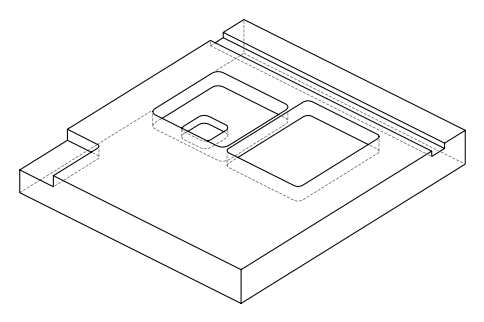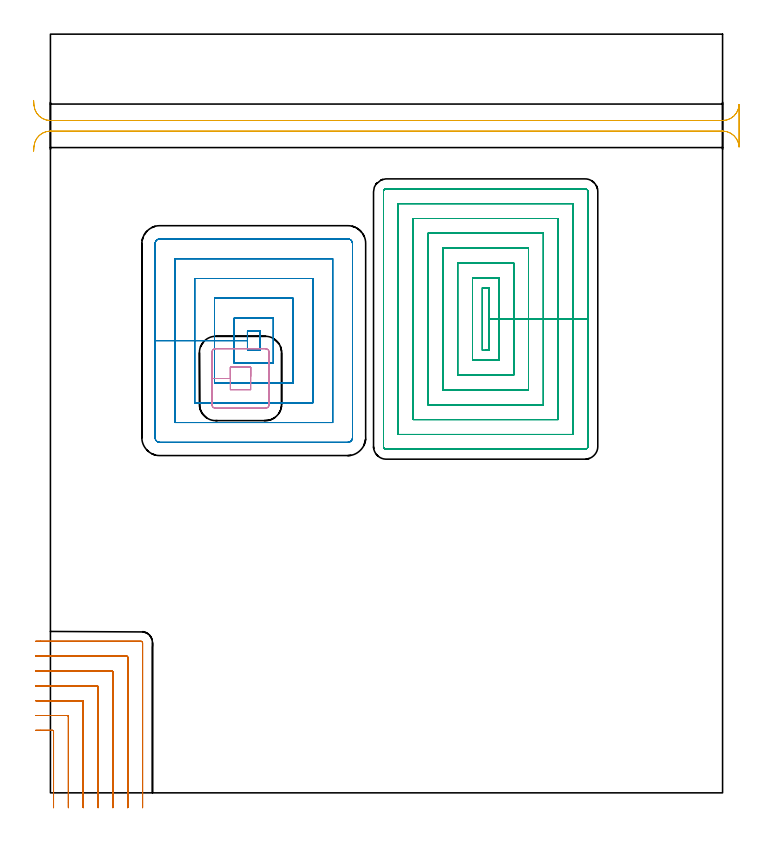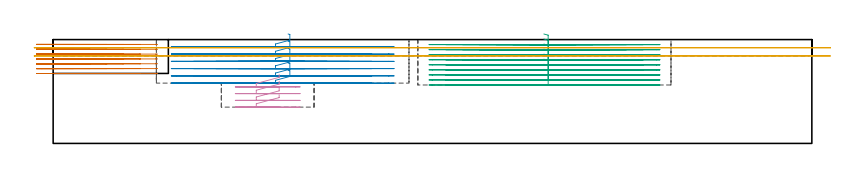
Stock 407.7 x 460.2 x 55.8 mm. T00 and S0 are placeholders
(PLAN: 5 operations, 4 tool changes, 84.5 min)
(1 MILL_CORNER_NOTCH_RECTANGULAR | CORNER_NOTCH_RECTANGULAR | NXT0201_011 | Follow Part, ap 3, ae 75% | 12.12 min | 110122 mm3)
(2 MILL_RECTANGULAR_POCKET | POCKET_RECTANGULAR_STRAIGHT | UGT0201_008 | Follow Part, ap 4, ae 75% | 19.41 min | 440376 mm3)
(3 MILL_RECTANGULAR_POCKET_1 | POCKET_RECTANGULAR_STRAIGHT_1 | NXT0201_011 | Follow Part, ap 3, ae 75% | 47.26 min | 562979 mm3)
(4 MILL_RECTANGULAR_POCKET_2 | POCKET_RECTANGULAR_STRAIGHT_2 | UGT0201_133 | Follow Part, ap 3.75, ae 75% | 2.04 min | 31775 mm3)
(5 MILL_RECTANGULAR_SLOT | SLOT_RECTANGULAR | UGT0201_136 | Follow Part, ap 5, ae 75% | 3.66 min | 94735 mm3)
(TOOL NXT0201_011 | ENDMILL 12mm [2P460-1200-NA 1630] | D12 FL38 Z6)
(TOOL UGT0201_008 | End Mill 16 mm | D16 FL32 Z4)
(TOOL UGT0201_133 | Carbide End Mill 15.0 | D15 FL30 Z4)
(TOOL UGT0201_136 | Carbide End Mill 20.0 | D20 FL30 Z4)
(OP 1 MILL_CORNER_NOTCH_RECTANGULAR)
G17 G21 G94 G90
T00 M6
G54
G17 G0 G90 X1.9 Y-9. S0 M3
G43 Z65.8 H1
Z53.2
G94 G1 Y-6. F250.
Y37.305 F500.
G3 X1.305 Y37.9 R0.6
G1 X-6.
X-9. F250.
G0 Z65.8
X10.9 Y-9.
Z53.2
G1 Y-6.
Y46.305 F500.
G3 X10.305 Y46.9 R0.6
G1 X-6.
X-9. F250.
G0 Z65.8
X19.9 Y-9.
Z53.2
G1 Y-6.
Y55.305 F500.
G3 X19.305 Y55.9 R0.6
G1 X-6.
X-9. F250.
G0 Z65.8
X28.9 Y-9.
Z53.2
G1 Y-6.
Y64.304 F500.
G3 X28.304 Y64.9 R0.6
G1 X-6.
X-9. F250.
G0 Z65.8
X37.9 Y-9.
Z53.2
G1 Y-6.
Y73.304 F500.
G3 X37.304 Y73.9 R0.6
G1 X-6.
X-9. F250.
G0 Z65.8
X46.9 Y-9.
Z53.2
G1 Y-6.
Y82.304 F500.
G3 X46.304 Y82.9 R0.6
G1 X-6.
X-9. F250.
G0 Z65.8
X55.9 Y-9.
Z53.2
G1 Y-6.
Y91. F500.
G3 X55. Y91.9 R0.9
G1 X-6.
X-9. F250.
G0 Z65.8
X1.9 Y-9.
Z50.6
G1 Y-6.
Y37.305 F500.
G3 X1.305 Y37.9 R0.6
G1 X-6.
X-9. F250.
G0 Z65.8
X10.9 Y-9.
Z50.6
G1 Y-6.
Y46.305 F500.
G3 X10.305 Y46.9 R0.6
G1 X-6.
X-9. F250.
G0 Z65.8
X19.9 Y-9.
Z50.6
G1 Y-6.
Y55.305 F500.
G3 X19.305 Y55.9 R0.6
G1 X-6.
X-9. F250.
G0 Z65.8
X28.9 Y-9.
Z50.6
G1 Y-6.
Y64.304 F500.
G3 X28.304 Y64.9 R0.6
G1 X-6.
X-9. F250.
G0 Z65.8
X37.9 Y-9.
Z50.6
G1 Y-6.
Y73.304 F500.
G3 X37.304 Y73.9 R0.6
G1 X-6.
X-9. F250.
G0 Z65.8
X46.9 Y-9.
Z50.6
G1 Y-6.
Y82.304 F500.
G3 X46.304 Y82.9 R0.6
G1 X-6.
X-9. F250.
G0 Z65.8
X55.9 Y-9.
Z50.6
G1 Y-6.
Y91. F500.
G3 X55. Y91.9 R0.9
G1 X-6.
X-9. F250.
G0 Z65.8
X1.9 Y-9.
Z48.
G1 Y-6.
Y37.305 F500.
G3 X1.305 Y37.9 R0.6
G1 X-6.
X-9. F250.
G0 Z65.8
X10.9 Y-9.
Z48.
G1 Y-6.
Y46.305 F500.
G3 X10.305 Y46.9 R0.6
G1 X-6.
X-9. F250.
G0 Z65.8
X19.9 Y-9.
Z48.
G1 Y-6.
Y55.305 F500.
G3 X19.305 Y55.9 R0.6
G1 X-6.
X-9. F250.
G0 Z65.8
X28.9 Y-9.
Z48.
G1 Y-6.
Y64.304 F500.
G3 X28.304 Y64.9 R0.6
G1 X-6.
X-9. F250.
G0 Z65.8
X37.9 Y-9.
Z48.
G1 Y-6.
Y73.304 F500.
G3 X37.304 Y73.9 R0.6
G1 X-6.
X-9. F250.
G0 Z65.8
X46.9 Y-9.
Z48.
G1 Y-6.
Y82.304 F500.
G3 X46.304 Y82.9 R0.6
G1 X-6.
X-9. F250.
G0 Z65.8
X55.9 Y-9.
Z48.
G1 Y-6.
Y91. F500.
G3 X55. Y91.9 R0.9
G1 X-6.
X-9. F250.
G0 Z65.8
X1.9 Y-9.
Z45.4
G1 Y-6.
Y37.305 F500.
G3 X1.305 Y37.9 R0.6
G1 X-6.
X-9. F250.
G0 Z65.8
X10.9 Y-9.
Z45.4
G1 Y-6.
Y46.305 F500.
G3 X10.305 Y46.9 R0.6
G1 X-6.
X-9. F250.
G0 Z65.8
X19.9 Y-9.
Z45.4
G1 Y-6.
Y55.305 F500.
G3 X19.305 Y55.9 R0.6
G1 X-6.
X-9. F250.
G0 Z65.8
X28.9 Y-9.
Z45.4
G1 Y-6.
Y64.304 F500.
G3 X28.304 Y64.9 R0.6
G1 X-6.
X-9. F250.
G0 Z65.8
X37.9 Y-9.
Z45.4
G1 Y-6.
Y73.304 F500.
G3 X37.304 Y73.9 R0.6
G1 X-6.
X-9. F250.
G0 Z65.8
X46.9 Y-9.
Z45.4
G1 Y-6.
Y82.304 F500.
G3 X46.304 Y82.9 R0.6
G1 X-6.
X-9. F250.
G0 Z65.8
X55.9 Y-9.
Z45.4
G1 Y-6.
Y91. F500.
G3 X55. Y91.9 R0.9
G1 X-6.
X-9. F250.
G0 Z65.8
X1.9 Y-9.
Z42.8
G1 Y-6.
Y37.305 F500.
G3 X1.305 Y37.9 R0.6
G1 X-6.
X-9. F250.
G0 Z65.8
X10.9 Y-9.
Z42.8
G1 Y-6.
Y46.305 F500.
G3 X10.305 Y46.9 R0.6
G1 X-6.
X-9. F250.
G0 Z65.8
X19.9 Y-9.
Z42.8
G1 Y-6.
Y55.305 F500.
G3 X19.305 Y55.9 R0.6
G1 X-6.
X-9. F250.
G0 Z65.8
X28.9 Y-9.
Z42.8
G1 Y-6.
Y64.304 F500.
G3 X28.304 Y64.9 R0.6
G1 X-6.
X-9. F250.
G0 Z65.8
X37.9 Y-9.
Z42.8
G1 Y-6.
Y73.304 F500.
G3 X37.304 Y73.9 R0.6
G1 X-6.
X-9. F250.
G0 Z65.8
X46.9 Y-9.
Z42.8
G1 Y-6.
Y82.304 F500.
G3 X46.304 Y82.9 R0.6
G1 X-6.
X-9. F250.
G0 Z65.8
X55.9 Y-9.
Z42.8
G1 Y-6.
Y91. F500.
G3 X55. Y91.9 R0.9
G1 X-6.
X-9. F250.
G0 Z65.8
X1.9 Y-9.
Z40.2
G1 Y-6.
Y37.305 F500.
G3 X1.305 Y37.9 R0.6
G1 X-6.
X-9. F250.
G0 Z65.8
X10.9 Y-9.
Z40.2
G1 Y-6.
Y46.305 F500.
G3 X10.305 Y46.9 R0.6
G1 X-6.
X-9. F250.
G0 Z65.8
X19.9 Y-9.
Z40.2
G1 Y-6.
Y55.305 F500.
G3 X19.305 Y55.9 R0.6
G1 X-6.
X-9. F250.
G0 Z65.8
X28.9 Y-9.
Z40.2
G1 Y-6.
Y64.304 F500.
G3 X28.304 Y64.9 R0.6
G1 X-6.
X-9. F250.
G0 Z65.8
X37.9 Y-9.
Z40.2
G1 Y-6.
Y73.304 F500.
G3 X37.304 Y73.9 R0.6
G1 X-6.
X-9. F250.
G0 Z65.8
X46.9 Y-9.
Z40.2
G1 Y-6.
Y82.304 F500.
G3 X46.304 Y82.9 R0.6
G1 X-6.
X-9. F250.
G0 Z65.8
X55.9 Y-9.
Z40.2
G1 Y-6.
Y91. F500.
G3 X55. Y91.9 R0.9
G1 X-6.
X-9. F250.
G0 Z65.8
X1.9 Y-9.
Z37.6
G1 Y-6.
Y37.305 F500.
G3 X1.305 Y37.9 R0.6
G1 X-6.
X-9. F250.
G0 Z65.8
X10.9 Y-9.
Z37.6
G1 Y-6.
Y46.305 F500.
G3 X10.305 Y46.9 R0.6
G1 X-6.
X-9. F250.
G0 Z65.8
X19.9 Y-9.
Z37.6
G1 Y-6.
Y55.305 F500.
G3 X19.305 Y55.9 R0.6
G1 X-6.
X-9. F250.
G0 Z65.8
X28.9 Y-9.
Z37.6
G1 Y-6.
Y64.304 F500.
G3 X28.304 Y64.9 R0.6
G1 X-6.
X-9. F250.
G0 Z65.8
X37.9 Y-9.
Z37.6
G1 Y-6.
Y73.304 F500.
G3 X37.304 Y73.9 R0.6
G1 X-6.
X-9. F250.
G0 Z65.8
X46.9 Y-9.
Z37.6
G1 Y-6.
Y82.304 F500.
G3 X46.304 Y82.9 R0.6
G1 X-6.
X-9. F250.
G0 Z65.8
X55.9 Y-9.
Z37.6
G1 Y-6.
Y91. F500.
G3 X55. Y91.9 R0.9
G1 X-6.
X-9. F250.
G0 Z65.8
M5
M2
(OP 2 MILL_RECTANGULAR_POCKET)
G17 G21 G94 G90
T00 M6
G54
G17 G0 G90 X126.249 Y268.6 S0 M3
G43 Z65.8 H0
Z58.8
G94 G1 X127.2 Z58.545 F250.
Y280. Z55.49
X119.5 Z53.427
Y274.3 Z51.9
Y268.6 F500.
X127.2
Y280.
X119.5
Y274.3
X111.5
Y260.6
X135.2
Y288.
X111.5
Y274.3
X99.5
Y248.6
X147.2
Y300.
X99.5
Y274.3
X87.5
Y236.6
X159.2
Y312.
X87.5
Y274.3
X75.5
Y224.6
X171.2
Y324.
X75.5
Y274.3
X63.5
Y215.4
G3 X66.3 Y212.6 R2.8
G1 X180.4
G3 X183.2 Y215.4 R2.8
G1 Y333.2
G3 X180.4 Y336. R2.8
G1 X66.3
G3 X63.5 Y333.2 R2.8
G1 Y274.3
Y273.3
G0 X126.249 Y268.6 Z54.9
G1 X127.2 Z54.645 F250.
Y280. Z51.59
X119.5 Z49.527
Y274.3 Z48.
Y268.6 F500.
X127.2
Y280.
X119.5
Y274.3
X111.5
Y260.6
X135.2
Y288.
X111.5
Y274.3
X99.5
Y248.6
X147.2
Y300.
X99.5
Y274.3
X87.5
Y236.6
X159.2
Y312.
X87.5
Y274.3
X75.5
Y224.6
X171.2
Y324.
X75.5
Y274.3
X63.5
Y215.4
G3 X66.3 Y212.6 R2.8
G1 X180.4
G3 X183.2 Y215.4 R2.8
G1 Y333.2
G3 X180.4 Y336. R2.8
G1 X66.3
G3 X63.5 Y333.2 R2.8
G1 Y274.3
Y273.3
G0 X126.249 Y268.6 Z51.
G1 X127.2 Z50.745 F250.
Y280. Z47.69
X119.5 Z45.627
Y274.3 Z44.1
Y268.6 F500.
X127.2
Y280.
X119.5
Y274.3
X111.5
Y260.6
X135.2
Y288.
X111.5
Y274.3
X99.5
Y248.6
X147.2
Y300.
X99.5
Y274.3
X87.5
Y236.6
X159.2
Y312.
X87.5
Y274.3
X75.5
Y224.6
X171.2
Y324.
X75.5
Y274.3
X63.5
Y215.4
G3 X66.3 Y212.6 R2.8
G1 X180.4
G3 X183.2 Y215.4 R2.8
G1 Y333.2
G3 X180.4 Y336. R2.8
G1 X66.3
G3 X63.5 Y333.2 R2.8
G1 Y274.3
Y273.3
G0 X126.249 Y268.6 Z47.1
G1 X127.2 Z46.845 F250.
Y280. Z43.79
X119.5 Z41.727
Y274.3 Z40.2
Y268.6 F500.
X127.2
Y280.
X119.5
Y274.3
X111.5
Y260.6
X135.2
Y288.
X111.5
Y274.3
X99.5
Y248.6
X147.2
Y300.
X99.5
Y274.3
X87.5
Y236.6
X159.2
Y312.
X87.5
Y274.3
X75.5
Y224.6
X171.2
Y324.
X75.5
Y274.3
X63.5
Y215.4
G3 X66.3 Y212.6 R2.8
G1 X180.4
G3 X183.2 Y215.4 R2.8
G1 Y333.2
G3 X180.4 Y336. R2.8
G1 X66.3
G3 X63.5 Y333.2 R2.8
G1 Y274.3
Y273.3
G0 X126.249 Y268.6 Z43.2
G1 X127.2 Z42.945 F250.
Y280. Z39.891
X119.5 Z37.827
Y274.3 Z36.3
Y268.6 F500.
X127.2
Y280.
X119.5
Y274.3
X111.5
Y260.6
X135.2
Y288.
X111.5
Y274.3
X99.5
Y248.6
X147.2
Y300.
X99.5
Y274.3
X87.5
Y236.6
X159.2
Y312.
X87.5
Y274.3
X75.5
Y224.6
X171.2
Y324.
X75.5
Y274.3
X63.5
Y215.4
G3 X66.3 Y212.6 R2.8
G1 X180.4
G3 X183.2 Y215.4 R2.8
G1 Y333.2
G3 X180.4 Y336. R2.8
G1 X66.3
G3 X63.5 Y333.2 R2.8
G1 Y274.3
Y273.3
G0 X126.249 Y268.6 Z39.3
G1 X127.2 Z39.045 F250.
Y280. Z35.991
X119.5 Z33.927
Y274.3 Z32.4
Y268.6 F500.
X127.2
Y280.
X119.5
Y274.3
X111.5
Y260.6
X135.2
Y288.
X111.5
Y274.3
X99.5
Y248.6
X147.2
Y300.
X99.5
Y274.3
X87.5
Y236.6
X159.2
Y312.
X87.5
Y274.3
X75.5
Y224.6
X171.2
Y324.
X75.5
Y274.3
X63.5
Y215.4
G3 X66.3 Y212.6 R2.8
G1 X180.4
G3 X183.2 Y215.4 R2.8
G1 Y333.2
G3 X180.4 Y336. R2.8
G1 X66.3
G3 X63.5 Y333.2 R2.8
G1 Y274.3
Y273.3
G0 Z65.8
M5
M2
(OP 3 MILL_RECTANGULAR_POCKET_1)
G17 G21 G94 G90
T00 M6
G54
G17 G0 G90 X263.686 Y268.4 S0 M3
G43 Z65.8 H1
Z58.8
G94 G1 X266. Z58.18 F250.
Y287.4 Z53.089
Y306.4 F500.
X262.
Y268.4
X266.
Y287.4
X272.
Y312.4
X256.
Y262.4
X272.
Y287.4
X281.
Y321.4
X247.
Y253.4
X281.
Y287.4
X290.
Y330.4
X238.
Y244.4
X290.
Y287.4
X299.
Y339.4
X229.
Y235.4
X299.
Y287.4
X308.
Y348.4
X220.
Y226.4
X308.
Y287.4
X317.
Y357.4
X211.
Y217.4
X317.
Y287.4
X326.
Y364.7
G3 X324.3 Y366.4 R1.7
G1 X203.7
G3 X202. Y364.7 R1.7
G1 Y210.1
G3 X203.7 Y208.4 R1.7
G1 X324.3
G3 X326. Y210.1 R1.7
G1 Y287.4
Y288.4
G0 X263.686 Y268.4 Z56.089
G1 X266. Z55.469 F250.
Y287.4 Z50.378
Y306.4 F500.
X262.
Y268.4
X266.
Y287.4
X272.
Y312.4
X256.
Y262.4
X272.
Y287.4
X281.
Y321.4
X247.
Y253.4
X281.
Y287.4
X290.
Y330.4
X238.
Y244.4
X290.
Y287.4
X299.
Y339.4
X229.
Y235.4
X299.
Y287.4
X308.
Y348.4
X220.
Y226.4
X308.
Y287.4
X317.
Y357.4
X211.
Y217.4
X317.
Y287.4
X326.
Y364.7
G3 X324.3 Y366.4 R1.7
G1 X203.7
G3 X202. Y364.7 R1.7
G1 Y210.1
G3 X203.7 Y208.4 R1.7
G1 X324.3
G3 X326. Y210.1 R1.7
G1 Y287.4
Y288.4
G0 X263.686 Y268.4 Z53.378
G1 X266. Z52.758 F250.
Y287.4 Z47.667
Y306.4 F500.
X262.
Y268.4
X266.
Y287.4
X272.
Y312.4
X256.
Y262.4
X272.
Y287.4
X281.
Y321.4
X247.
Y253.4
X281.
Y287.4
X290.
Y330.4
X238.
Y244.4
X290.
Y287.4
X299.
Y339.4
X229.
Y235.4
X299.
Y287.4
X308.
Y348.4
X220.
Y226.4
X308.
Y287.4
X317.
Y357.4
X211.
Y217.4
X317.
Y287.4
X326.
Y364.7
G3 X324.3 Y366.4 R1.7
G1 X203.7
G3 X202. Y364.7 R1.7
G1 Y210.1
G3 X203.7 Y208.4 R1.7
G1 X324.3
G3 X326. Y210.1 R1.7
G1 Y287.4
Y288.4
G0 X263.686 Y268.4 Z50.667
G1 X266. Z50.047 F250.
Y287.4 Z44.956
Y306.4 F500.
X262.
Y268.4
X266.
Y287.4
X272.
Y312.4
X256.
Y262.4
X272.
Y287.4
X281.
Y321.4
X247.
Y253.4
X281.
Y287.4
X290.
Y330.4
X238.
Y244.4
X290.
Y287.4
X299.
Y339.4
X229.
Y235.4
X299.
Y287.4
X308.
Y348.4
X220.
Y226.4
X308.
Y287.4
X317.
Y357.4
X211.
Y217.4
X317.
Y287.4
X326.
Y364.7
G3 X324.3 Y366.4 R1.7
G1 X203.7
G3 X202. Y364.7 R1.7
G1 Y210.1
G3 X203.7 Y208.4 R1.7
G1 X324.3
G3 X326. Y210.1 R1.7
G1 Y287.4
Y288.4
G0 X263.686 Y268.4 Z47.956
G1 X266. Z47.335 F250.
Y287.4 Z42.244
Y306.4 F500.
X262.
Y268.4
X266.
Y287.4
X272.
Y312.4
X256.
Y262.4
X272.
Y287.4
X281.
Y321.4
X247.
Y253.4
X281.
Y287.4
X290.
Y330.4
X238.
Y244.4
X290.
Y287.4
X299.
Y339.4
X229.
Y235.4
X299.
Y287.4
X308.
Y348.4
X220.
Y226.4
X308.
Y287.4
X317.
Y357.4
X211.
Y217.4
X317.
Y287.4
X326.
Y364.7
G3 X324.3 Y366.4 R1.7
G1 X203.7
G3 X202. Y364.7 R1.7
G1 Y210.1
G3 X203.7 Y208.4 R1.7
G1 X324.3
G3 X326. Y210.1 R1.7
G1 Y287.4
Y288.4
G0 X263.686 Y268.4 Z45.244
G1 X266. Z44.624 F250.
Y287.4 Z39.533
Y306.4 F500.
X262.
Y268.4
X266.
Y287.4
X272.
Y312.4
X256.
Y262.4
X272.
Y287.4
X281.
Y321.4
X247.
Y253.4
X281.
Y287.4
X290.
Y330.4
X238.
Y244.4
X290.
Y287.4
X299.
Y339.4
X229.
Y235.4
X299.
Y287.4
X308.
Y348.4
X220.
Y226.4
X308.
Y287.4
X317.
Y357.4
X211.
Y217.4
X317.
Y287.4
X326.
Y364.7
G3 X324.3 Y366.4 R1.7
G1 X203.7
G3 X202. Y364.7 R1.7
G1 Y210.1
G3 X203.7 Y208.4 R1.7
G1 X324.3
G3 X326. Y210.1 R1.7
G1 Y287.4
Y288.4
G0 X263.686 Y268.4 Z42.533
G1 X266. Z41.913 F250.
Y287.4 Z36.822
Y306.4 F500.
X262.
Y268.4
X266.
Y287.4
X272.
Y312.4
X256.
Y262.4
X272.
Y287.4
X281.
Y321.4
X247.
Y253.4
X281.
Y287.4
X290.
Y330.4
X238.
Y244.4
X290.
Y287.4
X299.
Y339.4
X229.
Y235.4
X299.
Y287.4
X308.
Y348.4
X220.
Y226.4
X308.
Y287.4
X317.
Y357.4
X211.
Y217.4
X317.
Y287.4
X326.
Y364.7
G3 X324.3 Y366.4 R1.7
G1 X203.7
G3 X202. Y364.7 R1.7
G1 Y210.1
G3 X203.7 Y208.4 R1.7
G1 X324.3
G3 X326. Y210.1 R1.7
G1 Y287.4
Y288.4
G0 X263.686 Y268.4 Z39.822
G1 X266. Z39.202 F250.
Y287.4 Z34.111
Y306.4 F500.
X262.
Y268.4
X266.
Y287.4
X272.
Y312.4
X256.
Y262.4
X272.
Y287.4
X281.
Y321.4
X247.
Y253.4
X281.
Y287.4
X290.
Y330.4
X238.
Y244.4
X290.
Y287.4
X299.
Y339.4
X229.
Y235.4
X299.
Y287.4
X308.
Y348.4
X220.
Y226.4
X308.
Y287.4
X317.
Y357.4
X211.
Y217.4
X317.
Y287.4
X326.
Y364.7
G3 X324.3 Y366.4 R1.7
G1 X203.7
G3 X202. Y364.7 R1.7
G1 Y210.1
G3 X203.7 Y208.4 R1.7
G1 X324.3
G3 X326. Y210.1 R1.7
G1 Y287.4
Y288.4
G0 X263.686 Y268.4 Z37.111
G1 X266. Z36.491 F250.
Y287.4 Z31.4
Y306.4 F500.
X262.
Y268.4
X266.
Y287.4
X272.
Y312.4
X256.
Y262.4
X272.
Y287.4
X281.
Y321.4
X247.
Y253.4
X281.
Y287.4
X290.
Y330.4
X238.
Y244.4
X290.
Y287.4
X299.
Y339.4
X229.
Y235.4
X299.
Y287.4
X308.
Y348.4
X220.
Y226.4
X308.
Y287.4
X317.
Y357.4
X211.
Y217.4
X317.
Y287.4
X326.
Y364.7
G3 X324.3 Y366.4 R1.7
G1 X203.7
G3 X202. Y364.7 R1.7
G1 Y210.1
G3 X203.7 Y208.4 R1.7
G1 X324.3
G3 X326. Y210.1 R1.7
G1 Y287.4
Y288.4
G0 Z65.8
M5
M2
(OP 4 MILL_RECTANGULAR_POCKET_2)
G17 G21 G94 G90
T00 M6
G54
G17 G0 G90 X121.45 Y252.507 S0 M3
G43 Z65.8 H0
Z37.02
G94 G1 Y258.15 Z35.508 F250.
X109.15 Z32.212
Y251.35 Z30.39
Y244.55 F500.
X121.45
Y258.15
X109.15
Y251.35
X97.9
Y235.6
G3 X100.2 Y233.3 R2.3
G1 X130.4
G3 X132.7 Y235.6 R2.3
G1 Y267.1
G3 X130.4 Y269.4 R2.3
G1 X100.2
G3 X97.9 Y267.1 R2.3
G1 Y251.35
Y250.35
G0 X121.45 Y252.507 Z33.39
G1 Y258.15 Z31.878 F250.
X109.15 Z28.582
Y251.35 Z26.76
Y244.55 F500.
X121.45
Y258.15
X109.15
Y251.35
X97.9
Y235.6
G3 X100.2 Y233.3 R2.3
G1 X130.4
G3 X132.7 Y235.6 R2.3
G1 Y267.1
G3 X130.4 Y269.4 R2.3
G1 X100.2
G3 X97.9 Y267.1 R2.3
G1 Y251.35
Y250.35
G0 X121.45 Y252.507 Z29.76
G1 Y258.15 Z28.248 F250.
X109.15 Z24.952
Y251.35 Z23.13
Y244.55 F500.
X121.45
Y258.15
X109.15
Y251.35
X97.9
Y235.6
G3 X100.2 Y233.3 R2.3
G1 X130.4
G3 X132.7 Y235.6 R2.3
G1 Y267.1
G3 X130.4 Y269.4 R2.3
G1 X100.2
G3 X97.9 Y267.1 R2.3
G1 Y251.35
Y250.35
G0 X121.45 Y252.507 Z26.13
G1 Y258.15 Z24.618 F250.
X109.15 Z21.322
Y251.35 Z19.5
Y244.55 F500.
X121.45
Y258.15
X109.15
Y251.35
X97.9
Y235.6
G3 X100.2 Y233.3 R2.3
G1 X130.4
G3 X132.7 Y235.6 R2.3
G1 Y267.1
G3 X130.4 Y269.4 R2.3
G1 X100.2
G3 X97.9 Y267.1 R2.3
G1 Y251.35
Y250.35
G0 Z65.8
M5
M2
(OP 5 MILL_RECTANGULAR_SLOT)
G17 G21 G94 G90
T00 M6
G54
G17 G0 G90 X-10.202 Y389.183 S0 M3
G43 Z65.8 H0
Z51.4
G94 G1 X-9.97 Y392.174 F250.
G2 X0. Y401.4 R10. F500.
G1 X407.7
G2 X417.69 Y391.847 R10.
G1 X417.7
Y417.353
X417.69
G2 X407.7 Y407.8 R10.
G1 X0.
G2 X-9.97 Y417.026 R10.
G1 X-10.202 Y420.017 F250.
G0 Y389.183 Z47.
G1 X-9.97 Y392.174
G2 X0. Y401.4 R10. F500.
G1 X407.7
G2 X417.69 Y391.847 R10.
G1 Y417.353
G2 X407.7 Y407.8 R10.
G1 X0.
G2 X-9.97 Y417.026 R10.
G1 X-10.202 Y420.017 F250.
G0 Z65.8
M5
M2
